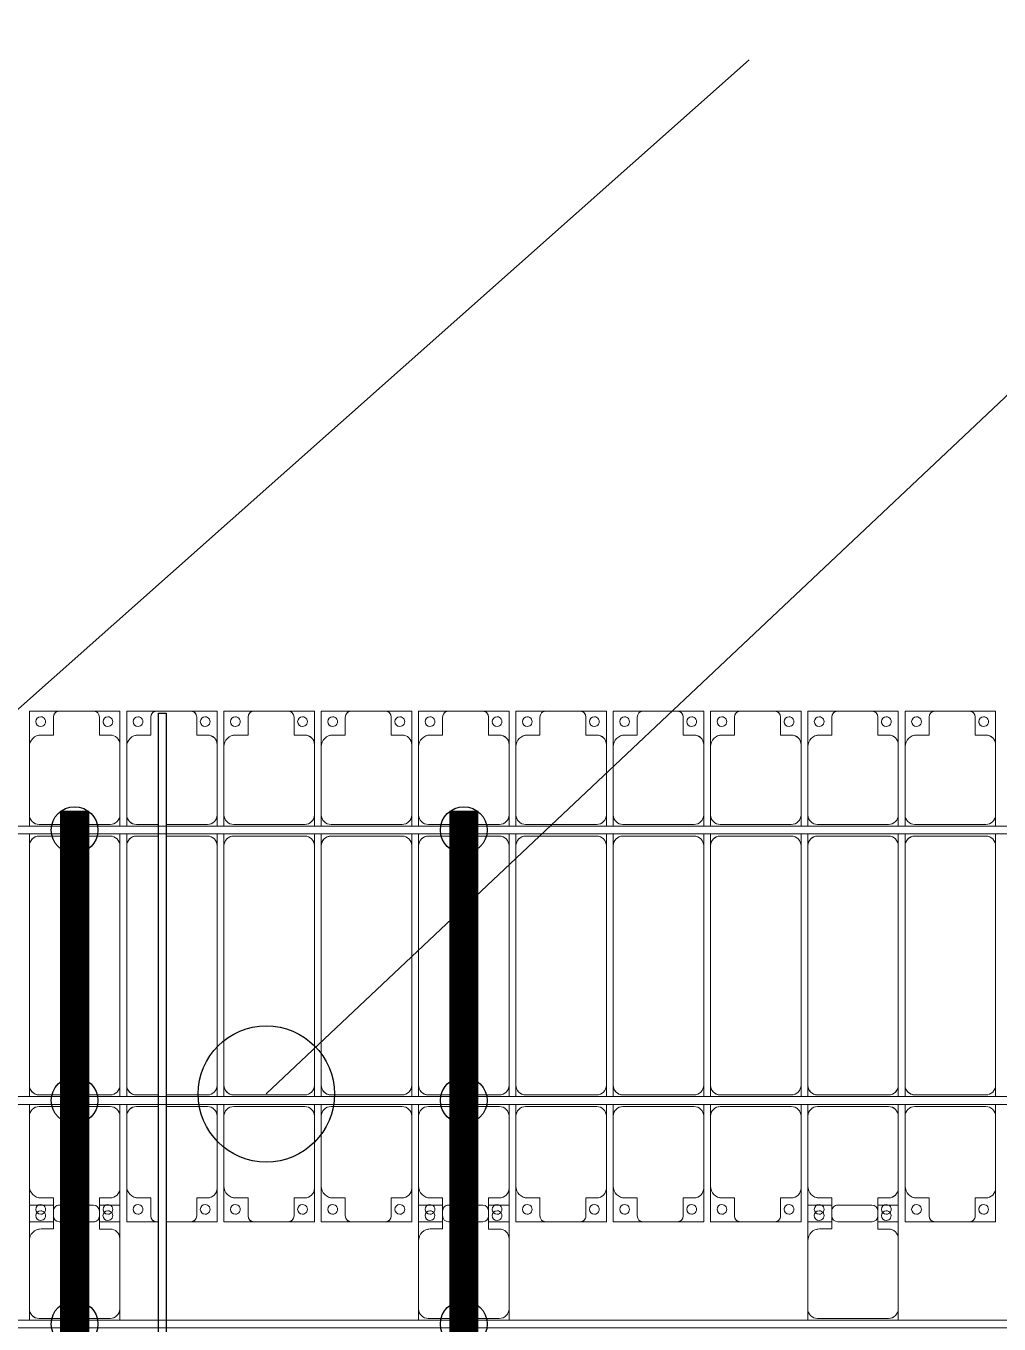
# Model space of a CAD drawing. Header units: millimetres. Extents: x -147246 to 112336, y -213734 to -86506.
# Drawn here: x -34364 to -29364, y -95705 to -89033 of the extents above; entities that cross this region are included whole.
import ezdxf

# ---------------------------------------------------------------- set-up
doc = ezdxf.new("R2010")
doc.units = ezdxf.units.MM
doc.layers.add('A-GENM', color=13, linetype='Continuous', lineweight=9)
doc.layers.add('S-BEAM', color=12, linetype='Continuous', lineweight=9)
for name, color, linetype in [('GC-BICH NEO', 6, 'Continuous'), ('GC-DAY NEO', 5, 'Continuous'), ('GC-HOP 40x60 GIA CUONG', 1, 'Continuous')]:
    doc.layers.add(name, color=color, linetype=linetype)

# ---------------------------------------------------------------- blocks, each defined once
blk = doc.blocks.new('Dải phao đi lại kèm đỡ invester - DẢI PHAO ĐI LẠI-15551-BỐ TRÍ KHUNG KẾT CẤU BÈ PIN 05')
at = {"layer": 'A-GENM', "color": 7}
for p, q in [((105758.4, 1312.2), (105911.8, 1312.2)), ((105758.4, 1129.7), (105758.4, 1312.2)), ((105881.8, 1282.2), (105881.8, 1189.7)), ((106088.2, 1312.2), (105911.8, 1312.2)), ((106088.2, 1312.2), (106223.4, 1312.2)), ((106118.2, 1189.7), (106118.2, 1282.2)), ((106223.4, 1312.2), (106223.4, 1139.7)), ((106258.4, 1312.2), (106411.8, 1312.2)), ((106258.4, 1129.7), (106258.4, 1312.2)), ((106381.8, 1282.2), (106381.8, 1189.7)), ((106588.2, 1312.2), (106411.8, 1312.2)), ((106588.2, 1312.2), (106723.4, 1312.2)), ((106618.2, 1189.7), (106618.2, 1282.2)), ((106723.4, 1312.2), (106723.4, 1139.7)), ((106758.4, 1312.2), (106911.8, 1312.2)), ((106758.4, 1129.7), (106758.4, 1312.2)), ((106881.8, 1282.2), (106881.8, 1189.7)), ((107088.2, 1312.2), (106911.8, 1312.2)), ((107088.2, 1312.2), (107223.4, 1312.2)), ((107118.2, 1189.7), (107118.2, 1282.2)), ((107223.4, 1312.2), (107223.4, 1139.7)), ((107258.4, 1312.2), (107411.8, 1312.2)), ((107258.4, 1129.7), (107258.4, 1312.2)), ((107381.8, 1282.2), (107381.8, 1189.7)), ((107588.2, 1312.2), (107411.8, 1312.2)), ((107588.2, 1312.2), (107723.4, 1312.2)), ((107618.2, 1189.7), (107618.2, 1282.2)), ((107723.4, 1312.2), (107723.4, 1139.7)), ((107758.4, 1312.2), (107911.8, 1312.2)), ((107758.4, 1129.7), (107758.4, 1312.2)), ((107881.8, 1282.2), (107881.8, 1189.7)), ((108088.2, 1312.2), (107911.8, 1312.2)), ((108088.2, 1312.2), (108223.4, 1312.2)), ((108118.2, 1189.7), (108118.2, 1282.2)), ((108223.4, 1312.2), (108223.4, 1139.7)), ((108258.4, 1312.2), (108411.8, 1312.2)), ((108258.4, 1129.7), (108258.4, 1312.2)), ((108381.8, 1282.2), (108381.8, 1189.7)), ((108588.2, 1312.2), (108411.8, 1312.2)), ((108588.2, 1312.2), (108723.4, 1312.2)), ((108618.2, 1189.7), (108618.2, 1282.2)), ((108723.4, 1312.2), (108723.4, 1139.7)), ((108758.4, 1312.2), (108911.8, 1312.2)), ((108758.4, 1129.7), (108758.4, 1312.2)), ((108881.8, 1282.2), (108881.8, 1189.7)), ((109088.2, 1312.2), (108911.8, 1312.2)), ((109088.2, 1312.2), (109223.4, 1312.2)), ((109118.2, 1189.7), (109118.2, 1282.2)), ((109223.4, 1312.2), (109223.4, 1139.7)), ((109258.4, 1312.2), (109411.8, 1312.2)), ((109258.4, 1129.7), (109258.4, 1312.2)), ((109381.8, 1282.2), (109381.8, 1189.7)), ((109588.2, 1312.2), (109411.8, 1312.2)), ((109588.2, 1312.2), (109723.4, 1312.2)), ((109618.2, 1189.7), (109618.2, 1282.2)), ((109723.4, 1312.2), (109723.4, 1139.7)), ((109758.4, 1312.2), (109911.8, 1312.2)), ((109758.4, 1129.7), (109758.4, 1312.2)), ((109881.8, 1282.2), (109881.8, 1189.7)), ((110088.2, 1312.2), (109911.8, 1312.2)), ((110088.2, 1312.2), (110223.4, 1312.2)), ((110118.2, 1189.7), (110118.2, 1282.2)), ((110223.4, 1312.2), (110223.4, 1139.7)), ((110258.4, 1312.2), (110411.8, 1312.2)), ((110258.4, 1129.7), (110258.4, 1312.2)), ((110381.8, 1282.2), (110381.8, 1189.7)), ((110588.2, 1312.2), (110411.8, 1312.2)), ((110588.2, 1312.2), (110723.4, 1312.2)), ((110618.2, 1189.7), (110618.2, 1282.2)), ((110723.4, 1312.2), (110723.4, 1139.7)), ((105881.8, 1189.7), (105818.4, 1189.7)), ((106173.4, 1189.7), (106118.2, 1189.7)), ((106223.4, 779.7), (106223.4, 1139.7)), ((106381.8, 1189.7), (106318.4, 1189.7)), ((106673.4, 1189.7), (106618.2, 1189.7)), ((106723.4, 779.7), (106723.4, 1139.7)), ((106881.8, 1189.7), (106818.4, 1189.7)), ((107173.4, 1189.7), (107118.2, 1189.7)), ((107223.4, 779.7), (107223.4, 1139.7)), ((107381.8, 1189.7), (107318.4, 1189.7)), ((107673.4, 1189.7), (107618.2, 1189.7)), ((107723.4, 779.7), (107723.4, 1139.7)), ((107881.8, 1189.7), (107818.4, 1189.7)), ((108173.4, 1189.7), (108118.2, 1189.7)), ((108223.4, 779.7), (108223.4, 1139.7)), ((108381.8, 1189.7), (108318.4, 1189.7)), ((108673.4, 1189.7), (108618.2, 1189.7)), ((108723.4, 779.7), (108723.4, 1139.7)), ((108881.8, 1189.7), (108818.4, 1189.7)), ((109173.4, 1189.7), (109118.2, 1189.7)), ((109223.4, 779.7), (109223.4, 1139.7)), ((109381.8, 1189.7), (109318.4, 1189.7)), ((109673.4, 1189.7), (109618.2, 1189.7)), ((109723.4, 779.7), (109723.4, 1139.7)), ((109881.8, 1189.7), (109818.4, 1189.7)), ((110173.4, 1189.7), (110118.2, 1189.7)), ((110223.4, 779.7), (110223.4, 1139.7)), ((110381.8, 1189.7), (110318.4, 1189.7)), ((110673.4, 1189.7), (110618.2, 1189.7)), ((110723.4, 779.7), (110723.4, 1139.7)), ((105758.4, 1129.7), (105758.4, 779.7)), ((106258.4, 1129.7), (106258.4, 779.7)), ((106758.4, 1129.7), (106758.4, 779.7)), ((107258.4, 1129.7), (107258.4, 779.7)), ((107758.4, 1129.7), (107758.4, 779.7)), ((108258.4, 1129.7), (108258.4, 779.7)), ((108758.4, 1129.7), (108758.4, 779.7)), ((109258.4, 1129.7), (109258.4, 779.7)), ((109758.4, 1129.7), (109758.4, 779.7)), ((110258.4, 1129.7), (110258.4, 779.7)), ((105758.4, 721.1), (105758.4, 779.7)), ((106223.4, 779.7), (106223.4, 721.1)), ((106258.4, 721.1), (106258.4, 779.7)), ((106723.4, 779.7), (106723.4, 721.1)), ((106758.4, 721.1), (106758.4, 779.7)), ((107223.4, 779.7), (107223.4, 721.1)), ((107258.4, 721.1), (107258.4, 779.7)), ((107723.4, 779.7), (107723.4, 721.1)), ((107758.4, 721.1), (107758.4, 779.7)), ((108223.4, 779.7), (108223.4, 721.1)), ((108258.4, 721.1), (108258.4, 779.7)), ((108723.4, 779.7), (108723.4, 721.1)), ((108758.4, 721.1), (108758.4, 779.7)), ((109223.4, 779.7), (109223.4, 721.1)), ((109258.4, 721.1), (109258.4, 779.7)), ((109723.4, 779.7), (109723.4, 721.1)), ((109758.4, 721.1), (109758.4, 779.7)), ((110223.4, 779.7), (110223.4, 721.1)), ((110258.4, 721.1), (110258.4, 779.7)), ((110723.4, 779.7), (110723.4, 721.1)), ((105758.4, 620.3), (105758.4, 681.1)), ((105808.4, 729.7), (106173.4, 729.7)), ((106173.4, 670.3), (105808.4, 670.3)), ((106223.4, 681.1), (106223.4, 620.3)), ((106258.4, 620.3), (106258.4, 681.1)), ((106308.4, 729.7), (106421.3, 729.7)), ((106421.3, 670.3), (106308.4, 670.3)), ((106461.3, 729.7), (106673.4, 729.7)), ((106673.4, 670.3), (106461.3, 670.3)), ((106723.4, 681.1), (106723.4, 620.3)), ((106758.4, 620.3), (106758.4, 681.1)), ((106808.4, 729.7), (107173.4, 729.7)), ((107173.4, 670.3), (106808.4, 670.3)), ((107223.4, 681.1), (107223.4, 620.3)), ((107258.4, 620.3), (107258.4, 681.1)), ((107308.4, 729.7), (107673.4, 729.7)), ((107673.4, 670.3), (107308.4, 670.3)), ((107723.4, 681.1), (107723.4, 620.3)), ((107758.4, 620.3), (107758.4, 681.1)), ((107808.4, 729.7), (108173.4, 729.7)), ((108173.4, 670.3), (107808.4, 670.3)), ((108223.4, 681.1), (108223.4, 620.3)), ((108258.4, 620.3), (108258.4, 681.1)), ((108308.4, 729.7), (108673.4, 729.7)), ((108673.4, 670.3), (108308.4, 670.3)), ((108723.4, 681.1), (108723.4, 620.3)), ((108758.4, 620.3), (108758.4, 681.1)), ((108808.4, 729.7), (109173.4, 729.7)), ((109173.4, 670.3), (108808.4, 670.3)), ((109223.4, 681.1), (109223.4, 620.3)), ((109258.4, 620.3), (109258.4, 681.1)), ((109308.4, 729.7), (109673.4, 729.7)), ((109673.4, 670.3), (109308.4, 670.3)), ((109723.4, 681.1), (109723.4, 620.3)), ((109758.4, 620.3), (109758.4, 681.1)), ((109808.4, 729.7), (110173.4, 729.7)), ((110173.4, 670.3), (109808.4, 670.3)), ((110223.4, 681.1), (110223.4, 620.3)), ((110258.4, 620.3), (110258.4, 681.1)), ((110308.4, 729.7), (110673.4, 729.7)), ((110673.4, 670.3), (110308.4, 670.3)), ((110723.4, 681.1), (110723.4, 620.3)), ((105758.4, 620.3), (105758.4, -610.3)), ((106223.4, -610.3), (106223.4, 620.3)), ((106258.4, 620.3), (106258.4, -610.3)), ((106723.4, -610.3), (106723.4, 620.3)), ((106758.4, 620.3), (106758.4, -610.3)), ((107223.4, -610.3), (107223.4, 620.3)), ((107258.4, 620.3), (107258.4, -610.3)), ((107723.4, -610.3), (107723.4, 620.3)), ((107758.4, 620.3), (107758.4, -610.3)), ((108223.4, -610.3), (108223.4, 620.3)), ((108258.4, 620.3), (108258.4, -610.3)), ((108723.4, -610.3), (108723.4, 620.3)), ((108758.4, 620.3), (108758.4, -610.3)), ((109223.4, -610.3), (109223.4, 620.3)), ((109258.4, 620.3), (109258.4, -610.3)), ((109723.4, -610.3), (109723.4, 620.3)), ((109758.4, 620.3), (109758.4, -610.3)), ((110223.4, -610.3), (110223.4, 620.3)), ((110258.4, 620.3), (110258.4, -610.3)), ((110723.4, -610.3), (110723.4, 620.3)), ((105758.4, -668.9), (105758.4, -610.3)), ((105808.4, -660.3), (106173.4, -660.3)), ((106223.4, -610.3), (106223.4, -668.9)), ((106258.4, -668.9), (106258.4, -610.3)), ((106308.4, -660.3), (106421.3, -660.3)), ((106461.3, -660.3), (106673.4, -660.3)), ((106723.4, -610.3), (106723.4, -668.9)), ((106758.4, -668.9), (106758.4, -610.3)), ((106808.4, -660.3), (107173.4, -660.3)), ((107223.4, -610.3), (107223.4, -668.9)), ((107258.4, -668.9), (107258.4, -610.3)), ((107308.4, -660.3), (107673.4, -660.3)), ((107723.4, -610.3), (107723.4, -668.9)), ((107758.4, -668.9), (107758.4, -610.3)), ((107808.4, -660.3), (108173.4, -660.3)), ((108223.4, -610.3), (108223.4, -668.9)), ((108258.4, -668.9), (108258.4, -610.3)), ((108308.4, -660.3), (108673.4, -660.3)), ((108723.4, -610.3), (108723.4, -668.9)), ((108758.4, -668.9), (108758.4, -610.3)), ((108808.4, -660.3), (109173.4, -660.3)), ((109223.4, -610.3), (109223.4, -668.9)), ((109258.4, -668.9), (109258.4, -610.3)), ((109308.4, -660.3), (109673.4, -660.3)), ((109723.4, -610.3), (109723.4, -668.9)), ((109758.4, -668.9), (109758.4, -610.3)), ((109808.4, -660.3), (110173.4, -660.3)), ((110223.4, -610.3), (110223.4, -668.9)), ((110258.4, -668.9), (110258.4, -610.3)), ((110308.4, -660.3), (110673.4, -660.3)), ((110723.4, -610.3), (110723.4, -668.9)), ((105758.4, -769.7), (105758.4, -708.9)), ((106173.4, -719.7), (105808.4, -719.7)), ((106223.4, -708.9), (106223.4, -769.7)), ((106258.4, -769.7), (106258.4, -708.9)), ((106421.3, -719.7), (106308.4, -719.7)), ((106673.4, -719.7), (106461.3, -719.7)), ((106723.4, -708.9), (106723.4, -769.7)), ((106758.4, -769.7), (106758.4, -708.9)), ((107173.4, -719.7), (106808.4, -719.7)), ((107223.4, -708.9), (107223.4, -769.7)), ((107258.4, -769.7), (107258.4, -708.9)), ((107673.4, -719.7), (107308.4, -719.7)), ((107723.4, -708.9), (107723.4, -769.7)), ((107758.4, -769.7), (107758.4, -708.9)), ((108173.4, -719.7), (107808.4, -719.7)), ((108223.4, -708.9), (108223.4, -769.7)), ((108258.4, -769.7), (108258.4, -708.9)), ((108673.4, -719.7), (108308.4, -719.7)), ((108723.4, -708.9), (108723.4, -769.7)), ((108758.4, -769.7), (108758.4, -708.9)), ((109173.4, -719.7), (108808.4, -719.7)), ((109223.4, -708.9), (109223.4, -769.7)), ((109258.4, -769.7), (109258.4, -708.9)), ((109673.4, -719.7), (109308.4, -719.7)), ((109723.4, -708.9), (109723.4, -769.7)), ((109758.4, -769.7), (109758.4, -708.9)), ((110173.4, -719.7), (109808.4, -719.7)), ((110223.4, -708.9), (110223.4, -769.7)), ((110258.4, -769.7), (110258.4, -708.9)), ((110673.4, -719.7), (110308.4, -719.7)), ((110723.4, -708.9), (110723.4, -769.7)), ((105758.4, -769.7), (105758.4, -1129.7)), ((106223.4, -1139.7), (106223.4, -769.7)), ((106258.4, -769.7), (106258.4, -1129.7)), ((106723.4, -1139.7), (106723.4, -769.7)), ((106758.4, -769.7), (106758.4, -1129.7)), ((107223.4, -1139.7), (107223.4, -769.7)), ((107258.4, -769.7), (107258.4, -1129.7)), ((107723.4, -1139.7), (107723.4, -769.7)), ((107758.4, -769.7), (107758.4, -1129.7)), ((108223.4, -1139.7), (108223.4, -769.7)), ((108258.4, -769.7), (108258.4, -1129.7)), ((108723.4, -1139.7), (108723.4, -769.7)), ((108758.4, -769.7), (108758.4, -1129.7)), ((109223.4, -1139.7), (109223.4, -769.7)), ((109258.4, -769.7), (109258.4, -1129.7)), ((109723.4, -1139.7), (109723.4, -769.7)), ((109758.4, -769.7), (109758.4, -1129.7)), ((110223.4, -1139.7), (110223.4, -769.7)), ((110258.4, -769.7), (110258.4, -1129.7)), ((110723.4, -1139.7), (110723.4, -769.7)), ((105758.4, -1312.2), (105758.4, -1129.7)), ((106258.4, -1312.2), (106258.4, -1129.7)), ((106758.4, -1312.2), (106758.4, -1129.7)), ((107258.4, -1312.2), (107258.4, -1129.7)), ((107758.4, -1312.2), (107758.4, -1129.7)), ((108258.4, -1312.2), (108258.4, -1129.7)), ((108758.4, -1312.2), (108758.4, -1129.7)), ((109258.4, -1312.2), (109258.4, -1129.7)), ((109758.4, -1312.2), (109758.4, -1129.7)), ((110258.4, -1312.2), (110258.4, -1129.7)), ((105818.4, -1189.7), (105881.8, -1189.7)), ((105881.8, -1189.7), (105881.8, -1282.2)), ((106118.2, -1282.2), (106118.2, -1189.7)), ((106118.2, -1189.7), (106173.4, -1189.7)), ((106223.4, -1139.7), (106223.4, -1312.2)), ((106318.4, -1189.7), (106381.8, -1189.7)), ((106381.8, -1189.7), (106381.8, -1282.2)), ((106618.2, -1282.2), (106618.2, -1189.7)), ((106618.2, -1189.7), (106673.4, -1189.7)), ((106723.4, -1139.7), (106723.4, -1312.2)), ((106818.4, -1189.7), (106881.8, -1189.7)), ((106881.8, -1189.7), (106881.8, -1282.2)), ((107118.2, -1282.2), (107118.2, -1189.7)), ((107118.2, -1189.7), (107173.4, -1189.7)), ((107223.4, -1139.7), (107223.4, -1312.2)), ((107318.4, -1189.7), (107381.8, -1189.7)), ((107381.8, -1189.7), (107381.8, -1282.2)), ((107618.2, -1282.2), (107618.2, -1189.7)), ((107618.2, -1189.7), (107673.4, -1189.7)), ((107723.4, -1139.7), (107723.4, -1312.2)), ((107818.4, -1189.7), (107881.8, -1189.7)), ((107881.8, -1189.7), (107881.8, -1282.2)), ((108118.2, -1282.2), (108118.2, -1189.7)), ((108118.2, -1189.7), (108173.4, -1189.7)), ((108223.4, -1139.7), (108223.4, -1312.2)), ((108318.4, -1189.7), (108381.8, -1189.7)), ((108381.8, -1189.7), (108381.8, -1282.2)), ((108618.2, -1282.2), (108618.2, -1189.7)), ((108618.2, -1189.7), (108673.4, -1189.7)), ((108723.4, -1139.7), (108723.4, -1312.2)), ((108818.4, -1189.7), (108881.8, -1189.7)), ((108881.8, -1189.7), (108881.8, -1282.2)), ((109118.2, -1282.2), (109118.2, -1189.7)), ((109118.2, -1189.7), (109173.4, -1189.7)), ((109223.4, -1139.7), (109223.4, -1312.2)), ((109318.4, -1189.7), (109381.8, -1189.7)), ((109381.8, -1189.7), (109381.8, -1282.2)), ((109618.2, -1282.2), (109618.2, -1189.7)), ((109618.2, -1189.7), (109673.4, -1189.7)), ((109723.4, -1139.7), (109723.4, -1312.2)), ((109818.4, -1189.7), (109881.8, -1189.7)), ((109881.8, -1189.7), (109881.8, -1282.2)), ((110118.2, -1282.2), (110118.2, -1189.7)), ((110118.2, -1189.7), (110173.4, -1189.7)), ((110223.4, -1139.7), (110223.4, -1312.2)), ((110318.4, -1189.7), (110381.8, -1189.7)), ((110381.8, -1189.7), (110381.8, -1282.2)), ((110618.2, -1282.2), (110618.2, -1189.7)), ((110618.2, -1189.7), (110673.4, -1189.7)), ((110723.4, -1139.7), (110723.4, -1312.2)), ((105881.6, -1312.2), (105758.4, -1312.2)), ((105911.8, -1312.2), (106088.2, -1312.2)), ((106223.4, -1312.2), (106118, -1312.2)), ((106411.8, -1312.2), (106258.4, -1312.2)), ((106411.8, -1312.2), (106421.3, -1312.2)), ((106461.3, -1312.2), (106588.2, -1312.2)), ((106723.4, -1312.2), (106588.2, -1312.2)), ((106911.8, -1312.2), (106758.4, -1312.2)), ((106911.8, -1312.2), (107088.2, -1312.2)), ((107223.4, -1312.2), (107088.2, -1312.2)), ((107411.8, -1312.2), (107258.4, -1312.2)), ((107411.8, -1312.2), (107588.2, -1312.2)), ((107723.4, -1312.2), (107588.2, -1312.2)), ((107881.6, -1312.2), (107758.4, -1312.2)), ((107911.8, -1312.2), (108088.2, -1312.2)), ((108223.4, -1312.2), (108118, -1312.2)), ((108411.8, -1312.2), (108258.4, -1312.2)), ((108411.8, -1312.2), (108588.2, -1312.2)), ((108723.4, -1312.2), (108588.2, -1312.2)), ((108911.8, -1312.2), (108758.4, -1312.2)), ((108911.8, -1312.2), (109088.2, -1312.2)), ((109223.4, -1312.2), (109088.2, -1312.2)), ((109411.8, -1312.2), (109258.4, -1312.2)), ((109411.8, -1312.2), (109588.2, -1312.2)), ((109723.4, -1312.2), (109588.2, -1312.2)), ((109881.6, -1312.2), (109758.4, -1312.2)), ((109911.8, -1312.2), (110088.2, -1312.2)), ((110223.4, -1312.2), (110118, -1312.2)), ((110411.8, -1312.2), (110258.4, -1312.2)), ((110411.8, -1312.2), (110588.2, -1312.2)), ((110723.4, -1312.2), (110588.2, -1312.2))]:
    blk.add_line(p, q, dxfattribs=at)
for centre, radius, start, end in [((105816.8, 1258.6), 25, 90, 270), ((105816.8, 1258.6), 25, 270, 90), ((105911.8, 1282.2), 30, 90, 180), ((105911.8, 1282.2), 30, 90, 150), ((106088.2, 1282.2), 30, 0, 90), ((106088.2, 1282.2), 30, 30, 90), ((106161.8, 1258.6), 25, 90, 270), ((106161.8, 1258.6), 25, 270, 90), ((106316.8, 1258.6), 25, 90, 270), ((106316.8, 1258.6), 25, 270, 90), ((106411.8, 1282.2), 30, 90, 180), ((106411.8, 1282.2), 30, 90, 150), ((106588.2, 1282.2), 30, 360, 90), ((106588.2, 1282.2), 30, 30, 90), ((106661.8, 1258.6), 25, 90, 270), ((106661.8, 1258.6), 25, 270, 90), ((106816.8, 1258.6), 25, 90, 270), ((106816.8, 1258.6), 25, 270, 90), ((106911.8, 1282.2), 30, 90, 180), ((106911.8, 1282.2), 30, 90, 150), ((107088.2, 1282.2), 30, 0, 90), ((107088.2, 1282.2), 30, 30, 90), ((107161.8, 1258.6), 25, 90, 270), ((107161.8, 1258.6), 25, 270, 90), ((107316.8, 1258.6), 25, 90, 270), ((107316.8, 1258.6), 25, 270, 90), ((107411.8, 1282.2), 30, 90, 180), ((107411.8, 1282.2), 30, 90, 150), ((107588.2, 1282.2), 30, 0, 90), ((107588.2, 1282.2), 30, 30, 90), ((107661.8, 1258.6), 25, 90, 270), ((107661.8, 1258.6), 25, 270, 90), ((107816.8, 1258.6), 25, 90, 270), ((107816.8, 1258.6), 25, 270, 90), ((107911.8, 1282.2), 30, 90, 180), ((107911.8, 1282.2), 30, 90, 150), ((108088.2, 1282.2), 30, 0, 90), ((108088.2, 1282.2), 30, 30, 90), ((108161.8, 1258.6), 25, 90, 270), ((108161.8, 1258.6), 25, 270, 90), ((108316.8, 1258.6), 25, 90, 270), ((108316.8, 1258.6), 25, 270, 90), ((108411.8, 1282.2), 30, 90, 180), ((108411.8, 1282.2), 30, 90, 150), ((108588.2, 1282.2), 30, 0, 90), ((108588.2, 1282.2), 30, 30, 90), ((108661.8, 1258.6), 25, 90, 270), ((108661.8, 1258.6), 25, 270, 90), ((108816.8, 1258.6), 25, 90, 270), ((108816.8, 1258.6), 25, 270, 90), ((108911.8, 1282.2), 30, 90, 180), ((108911.8, 1282.2), 30, 90, 150), ((109088.2, 1282.2), 30, 0, 90), ((109088.2, 1282.2), 30, 30, 90), ((109161.8, 1258.6), 25, 90, 270), ((109161.8, 1258.6), 25, 270, 90), ((109316.8, 1258.6), 25, 90, 270), ((109316.8, 1258.6), 25, 270, 90), ((109411.8, 1282.2), 30, 90, 180), ((109411.8, 1282.2), 30, 90, 150), ((109588.2, 1282.2), 30, 0, 90), ((109588.2, 1282.2), 30, 30, 90), ((109661.8, 1258.6), 25, 90, 270), ((109661.8, 1258.6), 25, 270, 90), ((109816.8, 1258.6), 25, 90, 270), ((109816.8, 1258.6), 25, 270, 90), ((109911.8, 1282.2), 30, 90, 180), ((109911.8, 1282.2), 30, 90, 150), ((110088.2, 1282.2), 30, 0, 90), ((110088.2, 1282.2), 30, 30, 90), ((110161.8, 1258.6), 25, 90, 270), ((110161.8, 1258.6), 25, 270, 90), ((110316.8, 1258.6), 25, 90, 270), ((110316.8, 1258.6), 25, 270, 90), ((110411.8, 1282.2), 30, 90, 180), ((110411.8, 1282.2), 30, 90, 150), ((110588.2, 1282.2), 30, 0, 90), ((110588.2, 1282.2), 30, 30, 90), ((110661.8, 1258.6), 25, 90, 270), ((110661.8, 1258.6), 25, 270, 90), ((106161.8, 1258.6), 25, 180, 195), ((106661.8, 1258.6), 25, 180, 195), ((107161.8, 1258.6), 25, 180, 195), ((107661.8, 1258.6), 25, 180, 195), ((108161.8, 1258.6), 25, 180, 195), ((108661.8, 1258.6), 25, 180, 195), ((109161.8, 1258.6), 25, 180, 195), ((109661.8, 1258.6), 25, 180, 195), ((110161.8, 1258.6), 25, 180, 195), ((110661.8, 1258.6), 25, 180, 195), ((105818.4, 1129.7), 60, 90, 180), ((105818.4, 1129.7), 60, 90, 120), ((106173.4, 1139.7), 50, 0, 90), ((106173.4, 1139.7), 50, 45, 90), ((106318.4, 1129.7), 60, 90, 180), ((106318.4, 1129.7), 60, 90, 120), ((106673.4, 1139.7), 50, 0, 90), ((106673.4, 1139.7), 50, 45, 90), ((106818.4, 1129.7), 60, 90, 180), ((106818.4, 1129.7), 60, 90, 120), ((107173.4, 1139.7), 50, 0, 90), ((107173.4, 1139.7), 50, 45, 90), ((107318.4, 1129.7), 60, 90, 180), ((107318.4, 1129.7), 60, 90, 120), ((107673.4, 1139.7), 50, 360, 90), ((107673.4, 1139.7), 50, 45, 90), ((107818.4, 1129.7), 60, 90, 180), ((107818.4, 1129.7), 60, 90, 120), ((108173.4, 1139.7), 50, 0, 90), ((108173.4, 1139.7), 50, 45, 90), ((108318.4, 1129.7), 60, 90, 180), ((108318.4, 1129.7), 60, 90, 120), ((108673.4, 1139.7), 50, 0, 90), ((108673.4, 1139.7), 50, 45, 90), ((108818.4, 1129.7), 60, 90, 180), ((108818.4, 1129.7), 60, 90, 120), ((109173.4, 1139.7), 50, 0, 90), ((109173.4, 1139.7), 50, 45, 90), ((109318.4, 1129.7), 60, 90, 180), ((109318.4, 1129.7), 60, 90, 120), ((109673.4, 1139.7), 50, 0, 90), ((109673.4, 1139.7), 50, 45, 90), ((109818.4, 1129.7), 60, 90, 180), ((109818.4, 1129.7), 60, 90, 120), ((110173.4, 1139.7), 50, 0, 90), ((110173.4, 1139.7), 50, 45, 90), ((110318.4, 1129.7), 60, 90, 180), ((110318.4, 1129.7), 60, 90, 120), ((110673.4, 1139.7), 50, 0, 90), ((110673.4, 1139.7), 50, 45, 90), ((105808.4, 779.7), 50, 180, 270), ((105808.4, 779.7), 50, 225, 270), ((106173.4, 779.7), 50, 270, 0), ((106173.4, 779.7), 50, 270, 315), ((106308.4, 779.7), 50, 180, 270), ((106308.4, 779.7), 50, 225, 270), ((106673.4, 779.7), 50, 270, 0), ((106673.4, 779.7), 50, 270, 315), ((106808.4, 779.7), 50, 180, 270), ((106808.4, 779.7), 50, 225, 270), ((107173.4, 779.7), 50, 270, 360), ((107173.4, 779.7), 50, 270, 315), ((107308.4, 779.7), 50, 180, 270), ((107308.4, 779.7), 50, 225, 270), ((107673.4, 779.7), 50, 270, 0), ((107673.4, 779.7), 50, 270, 315), ((107808.4, 779.7), 50, 180, 270), ((107808.4, 779.7), 50, 225, 270), ((108173.4, 779.7), 50, 270, 0), ((108173.4, 779.7), 50, 270, 315), ((108308.4, 779.7), 50, 180, 270), ((108308.4, 779.7), 50, 225, 270), ((108673.4, 779.7), 50, 270, 0), ((108673.4, 779.7), 50, 270, 315), ((108808.4, 779.7), 50, 180, 270), ((108808.4, 779.7), 50, 225, 270), ((109173.4, 779.7), 50, 270, 0), ((109173.4, 779.7), 50, 270, 315), ((109308.4, 779.7), 50, 180, 270), ((109308.4, 779.7), 50, 225, 270), ((109673.4, 779.7), 50, 270, 0), ((109673.4, 779.7), 50, 270, 315), ((109808.4, 779.7), 50, 180, 270), ((109808.4, 779.7), 50, 225, 270), ((110173.4, 779.7), 50, 270, 0), ((110173.4, 779.7), 50, 270, 315), ((110308.4, 779.7), 50, 180, 270), ((110308.4, 779.7), 50, 225, 270), ((110673.4, 779.7), 50, 270, 0), ((110673.4, 779.7), 50, 270, 315), ((105808.4, 620.3), 50, 90, 180), ((105808.4, 620.3), 50, 90, 165), ((106173.4, 620.3), 50, 0, 90), ((106173.4, 620.3), 50, 0, 90), ((106308.4, 620.3), 50, 90, 180), ((106308.4, 620.3), 50, 90, 165), ((106673.4, 620.3), 50, 360, 90), ((106673.4, 620.3), 50, 360, 90), ((106808.4, 620.3), 50, 90, 180), ((106808.4, 620.3), 50, 90, 165), ((107173.4, 620.3), 50, 0, 90), ((107173.4, 620.3), 50, 0, 90), ((107308.4, 620.3), 50, 90, 180), ((107308.4, 620.3), 50, 90, 117.46465), ((107673.4, 620.3), 50, 0, 90), ((107673.4, 620.3), 50, 0, 90), ((107808.4, 620.3), 50, 90, 180), ((107808.4, 620.3), 50, 90, 165), ((108173.4, 620.3), 50, 0, 90), ((108173.4, 620.3), 50, 0, 90), ((108308.4, 620.3), 50, 90, 180), ((108308.4, 620.3), 50, 90, 165), ((108673.4, 620.3), 50, 0, 90), ((108673.4, 620.3), 50, 0, 90), ((108808.4, 620.3), 50, 90, 180), ((108808.4, 620.3), 50, 90, 165), ((109173.4, 620.3), 50, 0, 90), ((109173.4, 620.3), 50, 0, 90), ((109308.4, 620.3), 50, 90, 180), ((109308.4, 620.3), 50, 90, 165), ((109673.4, 620.3), 50, 0, 90), ((109673.4, 620.3), 50, 0, 90), ((109808.4, 620.3), 50, 90, 180), ((109808.4, 620.3), 50, 90, 165), ((110173.4, 620.3), 50, 0, 90), ((110173.4, 620.3), 50, 0, 90), ((110308.4, 620.3), 50, 90, 180), ((110308.4, 620.3), 50, 90, 165), ((110673.4, 620.3), 50, 0, 90), ((110673.4, 620.3), 50, 0, 90), ((107308.4, 620.3), 50, 120, 165), ((105808.4, -610.3), 50, 180, 270), ((105808.4, -610.3), 50, 180, 255), ((106173.4, -610.3), 50, 270, 0), ((106173.4, -610.3), 50, 315, 0), ((106308.4, -610.3), 50, 180, 270), ((106308.4, -610.3), 50, 180, 255), ((106673.4, -610.3), 50, 270, 0), ((106673.4, -610.3), 50, 315, 0), ((106808.4, -610.3), 50, 180, 270), ((106808.4, -610.3), 50, 180, 255), ((107173.4, -610.3), 50, 270, 360), ((107173.4, -610.3), 50, 315, 360), ((107308.4, -610.3), 50, 180, 270), ((107308.4, -610.3), 50, 180, 255), ((107673.4, -610.3), 50, 270, 360), ((107673.4, -610.3), 50, 315, 0), ((107808.4, -610.3), 50, 180, 270), ((107808.4, -610.3), 50, 180, 255), ((108173.4, -610.3), 50, 270, 360), ((108173.4, -610.3), 50, 315, 0), ((108308.4, -610.3), 50, 180, 270), ((108308.4, -610.3), 50, 180, 255), ((108673.4, -610.3), 50, 270, 360), ((108673.4, -610.3), 50, 315, 360), ((108808.4, -610.3), 50, 180, 270), ((108808.4, -610.3), 50, 180, 255), ((109173.4, -610.3), 50, 270, 360), ((109173.4, -610.3), 50, 315, 0), ((109308.4, -610.3), 50, 180, 270), ((109308.4, -610.3), 50, 180, 255), ((109673.4, -610.3), 50, 270, 0), ((109673.4, -610.3), 50, 315, 0), ((109808.4, -610.3), 50, 180, 270), ((109808.4, -610.3), 50, 180, 255), ((110173.4, -610.3), 50, 270, 360), ((110173.4, -610.3), 50, 315, 360), ((110308.4, -610.3), 50, 180, 270), ((110308.4, -610.3), 50, 180, 255), ((110673.4, -610.3), 50, 270, 0), ((110673.4, -610.3), 50, 315, 0), ((105808.4, -769.7), 50, 90, 180), ((105808.4, -769.7), 50, 90, 135), ((106173.4, -769.7), 50, 360, 90), ((106173.4, -769.7), 50, 45, 90), ((106308.4, -769.7), 50, 90, 180), ((106308.4, -769.7), 50, 90, 135), ((106673.4, -769.7), 50, 0, 90), ((106673.4, -769.7), 50, 45, 90), ((106808.4, -769.7), 50, 90, 180), ((106808.4, -769.7), 50, 90, 135), ((107173.4, -769.7), 50, 360, 90), ((107173.4, -769.7), 50, 45, 90), ((107308.4, -769.7), 50, 90, 180), ((107308.4, -769.7), 50, 90, 135), ((107673.4, -769.7), 50, 360, 90), ((107673.4, -769.7), 50, 45, 90), ((107808.4, -769.7), 50, 90, 180), ((107808.4, -769.7), 50, 90, 135), ((108173.4, -769.7), 50, 0, 90), ((108173.4, -769.7), 50, 45, 90), ((108308.4, -769.7), 50, 90, 180), ((108308.4, -769.7), 50, 90, 135), ((108673.4, -769.7), 50, 360, 90), ((108673.4, -769.7), 50, 45, 90), ((108808.4, -769.7), 50, 90, 180), ((108808.4, -769.7), 50, 90, 135), ((109173.4, -769.7), 50, 360, 90), ((109173.4, -769.7), 50, 45, 90), ((109308.4, -769.7), 50, 90, 180), ((109308.4, -769.7), 50, 90, 135), ((109673.4, -769.7), 50, 360, 90), ((109673.4, -769.7), 50, 45, 90), ((109808.4, -769.7), 50, 90, 180), ((109808.4, -769.7), 50, 90, 135), ((110173.4, -769.7), 50, 0, 90), ((110173.4, -769.7), 50, 45, 90), ((110308.4, -769.7), 50, 90, 180), ((110308.4, -769.7), 50, 90, 135), ((110673.4, -769.7), 50, 360, 90), ((110673.4, -769.7), 50, 45, 90), ((105818.4, -1129.7), 60, 180, 270), ((106318.4, -1129.7), 60, 180, 270), ((106818.4, -1129.7), 60, 180, 270), ((107318.4, -1129.7), 60, 180, 270), ((107818.4, -1129.7), 60, 180, 270), ((108318.4, -1129.7), 60, 180, 270), ((108818.4, -1129.7), 60, 180, 270), ((109318.4, -1129.7), 60, 180, 270), ((109818.4, -1129.7), 60, 180, 270), ((110318.4, -1129.7), 60, 180, 270), ((105818.4, -1129.7), 60, 240, 270), ((106173.4, -1139.7), 50, 270, 0), ((106173.4, -1139.7), 50, 270, 315), ((106318.4, -1129.7), 60, 240, 270), ((106673.4, -1139.7), 50, 270, 0), ((106673.4, -1139.7), 50, 270, 315), ((106818.4, -1129.7), 60, 240, 270), ((107173.4, -1139.7), 50, 270, 360), ((107173.4, -1139.7), 50, 270, 315), ((107318.4, -1129.7), 60, 240, 270), ((107673.4, -1139.7), 50, 270, 0), ((107673.4, -1139.7), 50, 270, 315), ((107818.4, -1129.7), 60, 240, 270), ((108173.4, -1139.7), 50, 270, 0), ((108173.4, -1139.7), 50, 270, 315), ((108318.4, -1129.7), 60, 240, 270), ((108673.4, -1139.7), 50, 270, 0), ((108673.4, -1139.7), 50, 270, 315), ((108818.4, -1129.7), 60, 240, 270), ((109173.4, -1139.7), 50, 270, 0), ((109173.4, -1139.7), 50, 270, 315), ((109318.4, -1129.7), 60, 240, 270), ((109673.4, -1139.7), 50, 270, 0), ((109673.4, -1139.7), 50, 270, 315), ((109818.4, -1129.7), 60, 240, 270), ((110173.4, -1139.7), 50, 270, 360), ((110173.4, -1139.7), 50, 270, 315), ((110318.4, -1129.7), 60, 240, 270), ((110673.4, -1139.7), 50, 270, 0), ((110673.4, -1139.7), 50, 270, 315), ((105816.8, -1248.6), 25, 90, 270), ((105816.8, -1248.6), 25, 270, 90), ((106161.8, -1248.6), 25, 90, 270), ((106161.8, -1248.6), 25, 270, 90), ((106316.8, -1248.6), 25, 90, 270), ((106316.8, -1248.6), 25, 270, 90), ((106661.8, -1248.6), 25, 90, 270), ((106661.8, -1248.6), 25, 165, 180), ((106661.8, -1248.6), 25, 270, 90), ((106816.8, -1248.6), 25, 90, 270), ((106816.8, -1248.6), 25, 270, 90), ((107161.8, -1248.6), 25, 90, 270), ((107161.8, -1248.6), 25, 165, 180), ((107161.8, -1248.6), 25, 270, 90), ((107316.8, -1248.6), 25, 90, 270), ((107316.8, -1248.6), 25, 270, 90), ((107661.8, -1248.6), 25, 90, 270), ((107661.8, -1248.6), 25, 165, 180), ((107661.8, -1248.6), 25, 270, 90), ((107816.8, -1248.6), 25, 90, 270), ((107816.8, -1248.6), 25, 270, 90), ((108161.8, -1248.6), 25, 90, 270), ((108161.8, -1248.6), 25, 270, 90), ((108316.8, -1248.6), 25, 90, 270), ((108316.8, -1248.6), 25, 270, 90), ((108661.8, -1248.6), 25, 90, 270), ((108661.8, -1248.6), 25, 165, 180), ((108661.8, -1248.6), 25, 270, 90), ((108816.8, -1248.6), 25, 90, 270), ((108816.8, -1248.6), 25, 270, 90), ((109161.8, -1248.6), 25, 90, 270), ((109161.8, -1248.6), 25, 165, 180), ((109161.8, -1248.6), 25, 270, 90), ((109316.8, -1248.6), 25, 90, 270), ((109316.8, -1248.6), 25, 270, 90), ((109661.8, -1248.6), 25, 90, 270), ((109661.8, -1248.6), 25, 165, 180), ((109661.8, -1248.6), 25, 270, 90), ((109816.8, -1248.6), 25, 90, 270), ((109816.8, -1248.6), 25, 270, 90), ((110161.8, -1248.6), 25, 90, 270), ((110161.8, -1248.6), 25, 270, 90), ((110316.8, -1248.6), 25, 90, 270), ((110316.8, -1248.6), 25, 270, 90), ((110661.8, -1248.6), 25, 90, 270), ((110661.8, -1248.6), 25, 165, 180), ((110661.8, -1248.6), 25, 270, 90), ((105911.8, -1282.2), 30, 180, 270), ((106088.2, -1282.2), 30, 270, 0), ((106411.8, -1282.2), 30, 180, 270), ((106411.8, -1282.2), 30, 210, 270), ((106588.2, -1282.2), 30, 270, 360), ((106588.2, -1282.2), 30, 270, 330), ((106911.8, -1282.2), 30, 180, 270), ((106911.8, -1282.2), 30, 210, 270), ((107088.2, -1282.2), 30, 270, 360), ((107088.2, -1282.2), 30, 270, 330), ((107411.8, -1282.2), 30, 180, 270), ((107411.8, -1282.2), 30, 210, 270), ((107588.2, -1282.2), 30, 270, 360), ((107588.2, -1282.2), 30, 270, 330), ((107911.8, -1282.2), 30, 180, 270), ((108088.2, -1282.2), 30, 270, 360), ((108411.8, -1282.2), 30, 180, 270), ((108411.8, -1282.2), 30, 210, 270), ((108588.2, -1282.2), 30, 270, 0), ((108588.2, -1282.2), 30, 270, 330), ((108911.8, -1282.2), 30, 180, 270), ((108911.8, -1282.2), 30, 210, 270), ((109088.2, -1282.2), 30, 270, 360), ((109088.2, -1282.2), 30, 270, 330), ((109411.8, -1282.2), 30, 180, 270), ((109411.8, -1282.2), 30, 210, 270), ((109588.2, -1282.2), 30, 270, 0), ((109588.2, -1282.2), 30, 270, 330), ((109911.8, -1282.2), 30, 180, 270), ((110088.2, -1282.2), 30, 270, 360), ((110411.8, -1282.2), 30, 180, 270), ((110411.8, -1282.2), 30, 210, 270), ((110588.2, -1282.2), 30, 270, 0), ((110588.2, -1282.2), 30, 270, 330)]:
    blk.add_arc(centre, radius, start, end, dxfattribs=at)
blk = doc.blocks.new('Dầm C52 - Dầm C52-18760-BỐ TRÍ KHUNG KẾT CẤU BÈ PIN 05')
at = {"layer": 'S-BEAM', "color": 1}
for p, q in [((-74474.317946, 20), (74474.317946, 20)), ((74474.317946, -20), (-74474.317946, -20))]:
    blk.add_line(p, q, dxfattribs=at)
blk = doc.blocks.new('Dầm C52 - Dầm C52-18761-BỐ TRÍ KHUNG KẾT CẤU BÈ PIN 05')
at = {"layer": 'S-BEAM', "color": 1}
for p, q in [((-74474.3, 20), (74474.3, 20)), ((74474.3, -20), (-74474.3, -20))]:
    blk.add_line(p, q, dxfattribs=at)
blk = doc.blocks.new('Dai phao do pin - DẢI PHAO ĐỠ PIN-V56-BỐ TRÍ KHUNG KẾT CẤU BÈ PIN 05')
at = {"layer": 'A-GENM', "color": 7}
for p, q in [((-1312.2, 223.4), (-1139.7, 223.4)), ((-1312.2, 118.4), (-1312.2, 223.4)), ((-779.7, 223.4), (-1139.7, 223.4)), ((-779.7, 223.4), (-721.1, 223.4)), ((-1189.7, 173.4), (-1189.7, 118.2)), ((-729.7, -191.6), (-729.7, 173.4)), ((-1312.2, 88.2), (-1312.2, -88.2)), ((-1189.7, 118.2), (-1282.2, 118.2)), ((-1312.2, -241.6), (-1312.2, -118)), ((-1282.2, -118.2), (-1189.7, -118.2)), ((-1189.7, -118.2), (-1189.7, -181.6)), ((-1129.7, -241.6), (-1312.2, -241.6)), ((-1129.7, -241.6), (-779.7, -241.6)), ((-721.1, -241.6), (-779.7, -241.6))]:
    blk.add_line(p, q, dxfattribs=at)
for centre, radius, start, end in [((-1139.7, 173.4), 50, 90, 180), ((-1139.7, 173.4), 50, 135, 180), ((-779.7, 173.4), 50, 0, 90), ((-779.7, 173.4), 50, 0, 45), ((-1258.6, 161.8), 25, 360, 180), ((-1258.6, 161.8), 25, 180, 360), ((-1282.2, 88.2), 30, 90, 180), ((-1282.2, -88.2), 30, 180, 270), ((-1258.6, -183.2), 25, 360, 180), ((-1258.6, -183.2), 25, 180, 360), ((-1129.7, -181.6), 60, 180, 270), ((-1129.7, -181.6), 60, 180, 210), ((-779.7, -191.6), 50, 270, 0), ((-779.7, -191.6), 50, 315, 0)]:
    blk.add_arc(centre, radius, start, end, dxfattribs=at)
blk = doc.blocks.new('Dai phao do pin - DẢI PHAO ĐỠ PIN-V57-BỐ TRÍ KHUNG KẾT CẤU BÈ PIN 05')
at = {"layer": 'A-GENM', "color": 7}
for p, q in [((-1312.2, 223.4), (-1139.7, 223.4)), ((-1312.2, 118.4), (-1312.2, 223.4)), ((-779.7, 223.4), (-1139.7, 223.4)), ((-779.7, 223.4), (-721.1, 223.4)), ((-1189.7, 173.4), (-1189.7, 118.2)), ((-729.7, -191.6), (-729.7, 173.4)), ((-1312.2, 88.2), (-1312.2, -88.2)), ((-1189.7, 118.2), (-1282.2, 118.2)), ((-1312.2, -241.6), (-1312.2, -118)), ((-1282.2, -118.2), (-1189.7, -118.2)), ((-1189.7, -118.2), (-1189.7, -181.6)), ((-1129.7, -241.6), (-1312.2, -241.6)), ((-1129.7, -241.6), (-779.7, -241.6)), ((-721.1, -241.6), (-779.7, -241.6))]:
    blk.add_line(p, q, dxfattribs=at)
for centre, radius, start, end in [((-1139.7, 173.4), 50, 90, 180), ((-1139.7, 173.4), 50, 135, 180), ((-779.7, 173.4), 50, 0, 90), ((-779.7, 173.4), 50, 0, 45), ((-1258.6, 161.8), 25, 360, 180), ((-1258.6, 161.8), 25, 180, 360), ((-1282.2, 88.2), 30, 90, 180), ((-1282.2, -88.2), 30, 180, 270), ((-1258.6, -183.2), 25, 360, 180), ((-1258.6, -183.2), 25, 180, 360), ((-1129.7, -181.6), 60, 180, 270), ((-1129.7, -181.6), 60, 180, 210), ((-779.7, -191.6), 50, 270, 0), ((-779.7, -191.6), 50, 315, 0)]:
    blk.add_arc(centre, radius, start, end, dxfattribs=at)
blk = doc.blocks.new('Dai phao do pin - DẢI PHAO ĐỠ PIN-V58-BỐ TRÍ KHUNG KẾT CẤU BÈ PIN 05')
at = {"layer": 'A-GENM', "color": 7}
for p, q in [((-1312.2, 223.4), (-1139.7, 223.4)), ((-1312.2, 118.4), (-1312.2, 223.4)), ((-779.7, 223.4), (-1139.7, 223.4)), ((-779.7, 223.4), (-721.1, 223.4)), ((-1189.7, 173.4), (-1189.7, 118.2)), ((-729.7, -191.6), (-729.7, 173.4)), ((-1312.2, 88.2), (-1312.2, -88.2)), ((-1189.7, 118.2), (-1282.2, 118.2)), ((-1312.2, -241.6), (-1312.2, -118)), ((-1282.2, -118.2), (-1189.7, -118.2)), ((-1189.7, -118.2), (-1189.7, -181.6)), ((-1129.7, -241.6), (-1312.2, -241.6)), ((-1129.7, -241.6), (-779.7, -241.6)), ((-721.1, -241.6), (-779.7, -241.6))]:
    blk.add_line(p, q, dxfattribs=at)
for centre, radius, start, end in [((-1139.7, 173.4), 50, 90, 180), ((-1139.7, 173.4), 50, 135, 180), ((-779.7, 173.4), 50, 0, 90), ((-779.7, 173.4), 50, 0, 45), ((-1258.6, 161.8), 25, 360, 180), ((-1258.6, 161.8), 25, 180, 360), ((-1282.2, 88.2), 30, 90, 180), ((-1282.2, -88.2), 30, 180, 270), ((-1258.6, -183.2), 25, 360, 180), ((-1258.6, -183.2), 25, 180, 360), ((-1129.7, -181.6), 60, 180, 270), ((-1129.7, -181.6), 60, 180, 210), ((-779.7, -191.6), 50, 270, 0), ((-779.7, -191.6), 50, 315, 0)]:
    blk.add_arc(centre, radius, start, end, dxfattribs=at)
blk = doc.blocks.new('Dầm C52 - Hộp 40x60-25900-BỐ TRÍ KHUNG KẾT CẤU BÈ PIN 05')
at = {"layer": 'S-BEAM', "color": 3, "lineweight": 25}
for p, q in [((-55977.2, -20), (-55977.2, 20)), ((-55977.2, 20), (55977.2, 20)), ((55977.2, -20), (-55977.2, -20))]:
    blk.add_line(p, q, dxfattribs=at)
blk = doc.blocks.new('HOBANMONG_BEPIN 5_rvt-1-BỐ TRÍ KHUNG KẾT CẤU BÈ PIN 05')
at = {"layer": 'A-GENM', "color": 3, "lineweight": 25}
for name, p, rotation in [('Dải phao đi lại kèm đỡ invester - DẢI PHAO ĐI LẠI-15551-BỐ TRÍ KHUNG KẾT CẤU BÈ PIN 05', (-140105.3, -93866.7), 359.9997710135151), ('Dai phao do pin - DẢI PHAO ĐỠ PIN-V56-BỐ TRÍ KHUNG KẾT CẤU BÈ PIN 05', (-34105.5, -96406.1), 269.9997710125194), ('Dai phao do pin - DẢI PHAO ĐỠ PIN-V57-BỐ TRÍ KHUNG KẾT CẤU BÈ PIN 05', (-32105.5, -96406.1), 269.9997710125194), ('Dai phao do pin - DẢI PHAO ĐỠ PIN-V58-BỐ TRÍ KHUNG KẾT CẤU BÈ PIN 05', (-30105.5, -96406.1), 269.9997710125194)]:
    blk.add_blockref(name, p, dxfattribs=dict(at, rotation=rotation))
at = {"layer": 'S-BEAM', "color": 3, "lineweight": 25}
for name, p, rotation in [('Dầm C52 - Hộp 40x60-25900-BỐ TRÍ KHUNG KẾT CẤU BÈ PIN 05', (-33664.2, -148541.9), 269.9997710125197), ('Dầm C52 - Dầm C52-18760-BỐ TRÍ KHUNG KẾT CẤU BÈ PIN 05', (-66079.8, -93165.9), 179.9997710135151), ('Dầm C52 - Dầm C52-18761-BỐ TRÍ KHUNG KẾT CẤU BÈ PIN 05', (-66079.8, -94555.9), 179.9997710135151), ('Dầm C52 - Dầm C52-18761-BỐ TRÍ KHUNG KẾT CẤU BÈ PIN 05', (-66079.8, -95704.9), 179.9997710135151)]:
    blk.add_blockref(name, p, dxfattribs=dict(at, rotation=rotation))

msp = doc.modelspace()

# ---------------------------------------------------------------- linework, layer by layer
at = {"layer": 'GC-BICH NEO'}
msp.add_circle((-33129.5, -94522.4), 350, dxfattribs=at)
at = {"layer": 'GC-DAY NEO'}
for p, q in [((-33129.5, -94522.4), (-27309.9, -89033.2)), ((-36629.5, -94520), (-30648.2, -89207.5))]:
    msp.add_line(p, q, dxfattribs=at)
at = {"layer": 'GC-HOP 40x60 GIA CUONG', "const_width": 150}
for points in [[(-34114.6, -108065.9), (-34114.6, -93065.9)], [(-32114.6, -108065.9), (-32114.6, -93065.9)]]:
    msp.add_lwpolyline(points, dxfattribs=at)
at = {"layer": 'GC-HOP 40x60 GIA CUONG'}
for centre in [(-34114.6, -93165.9), (-32114.6, -93165.9), (-34114.6, -94555.9), (-32114.6, -94555.9), (-34114.6, -95704.9), (-32114.6, -95704.9)]:
    msp.add_circle(centre, 120, dxfattribs=at)

# ---------------------------------------------------------------- block references
at = {"lineweight": 5}
msp.add_blockref('HOBANMONG_BEPIN 5_rvt-1-BỐ TRÍ KHUNG KẾT CẤU BÈ PIN 05', (0, 0), dxfattribs=at)

doc.saveas('drawing.dxf')
